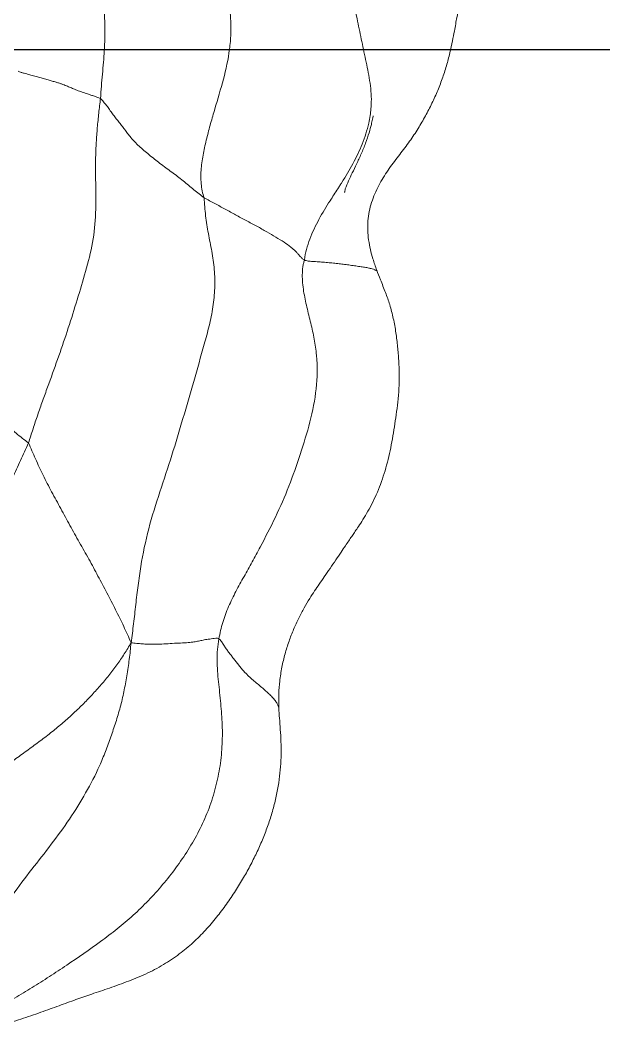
# Model space of a CAD drawing. Header units: inches. Extents: x 149964 to 151052, y -48230 to -47460.
# Drawn here: x 150254.52 to 150263.75, y -47645.17 to -47629.26 of the extents above; entities that cross this region are included whole.
import ezdxf

# ---------------------------------------------------------------- set-up
doc = ezdxf.new("R2010")
doc.units = ezdxf.units.IN
doc.header["$LTSCALE"] = 2
doc.header["$MEASUREMENT"] = 0
doc.linetypes.add('CENTER', pattern=[50.800000000000004, 31.75, -6.35, 6.35, -6.35])
doc.layers.add('DEFAULT_1', color=7, linetype='CENTER')
doc.layers.add('PRODUCT', color=1, linetype='CONTINUOUS', lineweight=15)

# ---------------------------------------------------------------- blocks, each defined once
blk = doc.blocks.new('20160720.142039')
at = {"layer": 'DEFAULT_1', "color": 2, "linetype": 'CENTER', "ltscale": 0.15}
blk.add_line((0, 0), (0, -27.59686150378548), dxfattribs=at)
at = {"layer": 'PRODUCT', "linetype": 'ByBlock'}
blk.add_line((10.33114261165611, -5.182803778938251), (10.33038292257697, -5.182837097134325), dxfattribs=at)
for points, start_tangent, end_tangent in [([(-4.762596741929883, -3.50738928719511), (-4.553591055533616, -3.493306795506214), (-4.365077714726795, -3.481502986061969), (-4.17540673611802, -3.468620683292102), (-3.98484950044076, -3.45291213728342), (-3.803880292311078, -3.430551891899086), (-3.620416375168134, -3.395316681933764), (-3.419171513203764, -3.338940247645951), (-3.188990120484959, -3.250908680493012), (-2.95543012622511, -3.135891364603594), (-2.72984493651893, -3.00167746419902), (-2.495743906940334, -2.850339605909539), (-2.258000393107068, -2.701371863076929), (-2.016232646565186, -2.568711408493982), (-1.771917336678598, -2.461419418177684), (-1.528127352212323, -2.385966837005981), (-1.287379046611022, -2.341948181099724), (-1.053137907932978, -2.326624319015536), (-0.8341418663039804, -2.337730088496755), (-0.6462562956730835, -2.365740443958202), (-0.506417244381737, -2.392885588291392), (-0.4044143248756882, -2.412928373174509), (-0.2916462791908998, -2.433851144698565), (-0.1385373310768045, -2.463076898697182), (0.04981352467439137, -2.504087618144695), (0.2531406797352247, -2.558045649668202), (0.4576086296292488, -2.624378407374024), (0.6619181785208639, -2.704073983324633), (0.8636278467311058, -2.796663966284541), (1.062531263654819, -2.900679023819976), (1.259644805832068, -3.016993634155369), (1.459741979138926, -3.152587994700298), (1.668178918247577, -3.309879035557969), (1.887997408222873, -3.472488049599633), (2.126821324811317, -3.618265576384147), (2.39341608871473, -3.729896026634378), (2.682493230357068, -3.787773002302856), (2.981390350934817, -3.776720738242147), (3.278000894730212, -3.709455955024168), (3.454697877139552, -3.64975728016725)], (0.9968916254994508, 0.07878506843979403), (0.9377946303224013, 0.3471904827878647)), ([(3.454713846469531, -3.649781388681731), (3.603575527988141, -3.59207483859791), (3.80674549122341, -3.512224612903083), (3.994369891646784, -3.447107280568162), (4.212199021683773, -3.390103235491551), (4.43684518939699, -3.349583906339831), (4.654751788097201, -3.322595407284098), (4.870717726647854, -3.30460723410215), (5.090375213883817, -3.296636001126899), (5.310460777807748, -3.30195556050603), (5.520722442830447, -3.319872033600404), (5.71909550493001, -3.344835526149836), (5.909971189801581, -3.373010873641761), (6.098554714611964, -3.404057195344649), (6.284274648001883, -3.440008872086764), (6.46565969925723, -3.482605988770956), (6.641498910117662, -3.532978783317958), (6.810684696480166, -3.59121376938856), (6.972682836290915, -3.657295018769219), (7.126622009760467, -3.730881141105783), (7.26866086924565, -3.80872740768973), (7.392842679080786, -3.884459936336498), (7.494239596126135, -3.951112853275845), (7.564172696263995, -3.998825087881414), (7.62749556923518, -4.042313823592849), (7.695173121785047, -4.088519093376817), (7.772883532132255, -4.141042016111896), (7.872404862981057, -4.207800627998949), (7.995503726269817, -4.290496003850421), (8.128538402728736, -4.381001507172186), (8.258299289649585, -4.471062843222171), (8.373882154235616, -4.551610567359603), (8.479701659583952, -4.623465895252593), (8.599387240596116, -4.700345981837017), (8.745061454828829, -4.786028232563694), (8.907097427669214, -4.871102961194993), (9.08268546211184, -4.951528688543476), (9.270570089283865, -5.024212444121076), (9.467745272355387, -5.085922098340234), (9.676003025699174, -5.135215902213531), (9.895269231899874, -5.169012243779434), (10.09078407179913, -5.183802518571611), (10.25986756529892, -5.185261859500315), (10.3311423327832, -5.182797777662927)], (0.9377085630375799, 0.3474228702978502), (0.9989224893086197, 0.04640970107068432)), ([(3.454709268931765, -3.64976833860419), (3.454786627553403, -3.649749272859481), (3.455348072689958, -3.649835813739628), (3.456314660375938, -3.651113423722563), (3.457134613388916, -3.653308403845585), (3.457587068667635, -3.656332336642663), (3.457373534940416, -3.660248905718618), (3.456195521226618, -3.66512179486017), (3.453836387314368, -3.671107210961054), (3.450406896183267, -3.678731455045636), (3.441107297810959, -3.701371724906494), (3.429829417174915, -3.737405515217688), (3.418073066597572, -3.788844997106935), (3.406859959271969, -3.856057520824834), (3.395332291460363, -3.935181892185938), (3.382660142960958, -4.021295486949384), (3.370004644733854, -4.109458507417003), (3.358691700210329, -4.196107431846031), (3.348715250001987, -4.283201017504325), (3.339772125036689, -4.373455987093621), (3.331702677387511, -4.467098644629004), (3.324430545675568, -4.562247307992948), (3.321125905174995, -4.608034475597378), (3.31806899321964, -4.651078768947627), (3.315066707582446, -4.690374722646084), (3.311073201446561, -4.725549304937886), (3.304829442291521, -4.756387592235114), (3.295076397509547, -4.782674661058991)], (0.9560295064729509, 0.2932704941740406), (-0.438508941711641, -0.8987268261484892)), ([(-4.261082157347118, -4.347875540508539), (-4.107127377763391, -4.420334835805988), (-3.950767055095639, -4.484534177732712), (-3.629174039291684, -4.584838772796502), (-3.295686480647419, -4.642137259637821), (-2.960467159893597, -4.649683140691195), (-2.634261624654755, -4.604945143357327), (-2.319367078773212, -4.522347326827003), (-2.014915822714102, -4.419351668926538), (-1.715828884538496, -4.308616489492124), (-1.112710474350024, -4.105395184829831), (-0.4866016412561294, -3.958561988860311), (-0.1678134560352191, -3.892146711412352), (0.1545923461671919, -3.824526883130602), (0.4816597932367586, -3.760950758340186), (0.8142664947954472, -3.734499874459289), (1.03150919629843, -3.753330961975735)], (0.8947757026991239, -0.4465158920568102), (0.9883433734139657, -0.1522411778353756)), ([(1.03150919629843, -3.753330961975735), (1.15059799773735, -3.775765675316507), (1.478238018986303, -3.877545946714235), (1.786077512282645, -4.023245370350196), (2.078838209417881, -4.196489868496428), (2.125903557986021, -4.226338177461002)], (0.9883433734123677, -0.1522411778457497), (0.8431695793466767, -0.5376477103683678)), ([(1.037703130103182, -3.703636846454174), (1.043587397172814, -3.705002548012999), (1.087141473282827, -3.714709874861001), (1.171363772911718, -3.734423041132686), (1.300564853212563, -3.769645317392133), (1.463291812018724, -3.824211587561877), (1.632790502335411, -3.893197164230514), (1.791746559058083, -3.966513660481723), (1.930093113274779, -4.03303807231714), (2.056985517556313, -4.091769066748384), (2.177552694134647, -4.142087629224989)], (0.9746082102400019, -0.2239170304661531), (0.9336790313851449, -0.3581109693261259)), ([(2.125903557986021, -4.226338177461002), (2.177563584904419, -4.259424920528545)], (0.8431695794340268, -0.5376477102313801), (0.841211281098172, -0.5407065567876649)), ([(2.177552694134647, -4.142087629224989), (2.233739534800407, -4.162142675326322)], (0.9336790313562389, -0.3581109694014908), (-0.3312708885921442, -0.94353569003582)), ([(2.177563584904419, -4.259424920528545), (2.365724140545353, -4.380270080873743), (2.65803775106906, -4.554814278628328), (2.966208614117932, -4.698201305145631), (3.295076397509547, -4.782674661058991)], (0.8412112814516045, -0.5407065562378076), (0.9912703523223019, -0.1318449415291293)), ([(3.295076397509547, -4.782674661058991), (3.347956836980302, -4.797553743985191), (3.404451640526531, -4.80780211401725), (3.525728412962053, -4.816040072211763), (3.65379486119491, -4.810655249035335), (3.783539131487487, -4.794914358011738), (3.910886884026695, -4.771922862579231), (4.035913833969971, -4.744141227027285), (4.283458242804045, -4.683404392199009), (4.533760780788725, -4.629612210745108), (4.78914023048128, -4.593731613116688), (5.312534790951759, -4.599132897041272), (5.832618083659327, -4.697093282928108), (6.340681809699163, -4.848873058144818), (6.84022435467341, -5.026629301173671), (7.324652145180153, -5.237864862836432), (7.794674281205516, -5.477299539619708), (8.026230812567519, -5.602412114254548), (8.256591115932679, -5.729389955042279), (8.487563634145772, -5.855567564816738), (8.725016977783525, -5.970473128792946), (8.973960091301706, -6.06226576725021), (9.2319030885119, -6.121434660322848)], (0.946846488467514, -0.3216857585855142), (0.9883348171181792, -0.1522967145803729)), ([(3.295076397509547, -4.782674661058991), (3.281277465226594, -4.805193354775838), (3.264893745217705, -4.824638137833972), (3.22909855042235, -4.857378809785587), (3.195140799274668, -4.886736724074581), (3.162457552214619, -4.91732941148075), (3.128855801769532, -4.952954442094779), (3.093635192664806, -4.995352058307617), (3.018010467319982, -5.101723013605806), (2.937413280218607, -5.229571858712006), (2.853200860699872, -5.373012174524774), (2.766632296465104, -5.526992825063644), (2.676697997259907, -5.696625240147114), (2.587887192494236, -5.860283812464331), (2.499382090842118, -6.022955557324167), (2.410220041900175, -6.188071182390559), (2.365664796001511, -6.270844011749432), (2.320932752627414, -6.352891897724476)], (-0.4432762163418683, -0.8963850712866861), (-0.4830756049620341, -0.875578642893124)), ([(10.33038404028048, -5.182859939523041), (10.29734866300714, -5.188261903182138), (10.24980206394685, -5.208650173794013), (10.19930449003004, -5.242246510089899), (10.14650812611217, -5.286656761119957), (10.09176861468586, -5.340531705885951), (10.03543594214716, -5.402411026501795), (9.978134012431838, -5.469345088284172), (9.86340062157251, -5.604308291192865), (9.752392934868112, -5.71953194757225), (9.698788328038063, -5.767391258232237), (9.646047551883385, -5.810960215210798), (9.54170086357044, -5.892816987863625), (9.48989388285554, -5.932064554901444), (9.43819956597872, -5.970751332468353), (9.386002791696228, -6.009084701247048), (9.330706243781606, -6.046089896612102), (9.301451858278597, -6.063859961665003), (9.273399647529004, -6.081796629536257), (9.24929994615377, -6.100716121974983), (9.239591765886871, -6.110799496600521), (9.2319030885119, -6.121434660322848)], (-0.9988051134737191, -0.04887069979805005), (-0.5162298015432069, -0.8564501106303049)), ([(10.33038346277317, -5.182848472584737), (10.3548152827716, -5.181595270594698), (10.51707427136716, -5.170562700899609), (10.69905099764583, -5.157528919153265), (10.89004782753182, -5.148707200583885), (11.08673359910608, -5.149706340045668), (11.2841683626757, -5.162035791188828), (11.48633418988902, -5.186140132223954), (11.69583780891844, -5.224118416066631), (11.90823772677686, -5.276631615437509), (12.11851941849454, -5.34210060226178), (12.32839411901659, -5.420111105573596), (12.53608922779677, -5.509218689301633), (12.74211036547786, -5.609311140986392), (12.94781229872024, -5.721263617997465), (13.1537882310804, -5.845992383568955), (13.36145451909397, -5.985390902766085), (13.56921465013875, -6.140199608176772), (13.77279802359408, -6.311332757519267), (13.96794221631717, -6.502861825239961), (14.14708895946387, -6.714154062283342), (14.31619267142378, -6.957184027924086), (14.46690967580071, -7.235479226015741), (14.59467531408882, -7.537059290516481), (14.70430248047342, -7.838997789134737), (14.7980998303974, -8.114023691690818), (14.88458492548671, -8.362667418579804), (14.98016880895011, -8.626271710898436), (15.08319672773359, -8.911664042163466), (15.19025783840334, -9.224122762534535), (15.29395314631984, -9.55079689212289), (15.39238919215859, -9.900066837733903), (15.45037579600466, -10.13572051261872)], (0.9988745288420223, 0.04743074562588771), (0.225354919667914, -0.974276736960022)), ([(2.320932752627414, -6.352891897724476), (2.213086143019609, -6.383902150810172), (2.099035124439979, -6.400622864639445), (1.981079100223724, -6.405169466801453), (1.861517473706044, -6.399657385067258), (1.623692867957288, -6.366170375738875), (1.388545738707762, -6.313342732501042), (1.155828996852506, -6.251890048610221), (0.9246981050819159, -6.185660728493531), (0.4622160537692253, -6.052518161930493), (-0.009144175564870238, -5.956185757560888), (-0.2478101965680253, -5.935721968897269), (-0.4847183072706684, -5.938856390552246), (-0.9414807662833482, -6.014695262354508), (-1.374574983667117, -6.144072638351645), (-1.801551301934524, -6.285245069331722), (-2.016433739278, -6.352987732847396), (-2.233685963699827, -6.416569295965019), (-2.454506300739013, -6.474180060700746), (-2.68048064125469, -6.522319316172798), (-2.912007997947512, -6.557881175533112), (-3.144352306379005, -6.581030059314799)], (-0.937067912993989, -0.3491471415278808), (-0.9971418694312615, -0.07555191742854157)), ([(9.292764296929818, -7.499582555574307), (8.994312389637344, -7.459447891676973), (8.694458976475289, -7.425048883626005), (8.394858674349962, -7.388978695125843), (8.096264808467822, -7.345805797427602), (7.505555633397307, -7.222174132526561), (6.928463160817046, -7.046429436908511), (6.35462490961072, -6.859889561288583), (5.776822336687474, -6.685241573337407), (5.197042238898575, -6.516926291289565), (4.616287483338965, -6.35293278330937), (4.324681755388156, -6.275864713890769), (4.030806388269411, -6.216243461320119), (3.73469529877184, -6.187577225260611), (3.442293190397322, -6.194451692739676), (3.15880378294969, -6.234629891048826), (2.880556073621847, -6.287506720938836), (2.60224859585287, -6.330675569653977), (2.320932752627414, -6.352891897724476)], (-0.9884258639603356, 0.1517046850109261), (-0.9995226336472082, -0.03089506153010204)), ([(9.2319030885119, -6.121434660322848), (9.22309029797907, -6.144708449326572), (9.221539690217469, -6.169355887534039), (9.22888041898841, -6.219624072822626), (9.23561657211394, -6.267070600493753), (9.240961465024156, -6.311033508500259), (9.24770419637207, -6.351863963143842), (9.255414981336799, -6.389458990044659), (9.270343717216747, -6.457699380713166), (9.283253779314691, -6.531775181800185), (9.292337752936874, -6.629204455013678), (9.29834411808406, -6.75551656310563), (9.305534242128488, -6.886382253236661), (9.312986414443003, -7.017909092159243), (9.31633974032593, -7.163204965247132), (9.315065859380411, -7.241568005243607), (9.310611030494329, -7.323798143290333), (9.302492055896437, -7.410001351170649), (9.292764296929818, -7.499582555574307)], (-0.5252161668270662, -0.8509688467291169), (-0.1036091662338429, -0.9946180878469524)), ([(9.2319030885119, -6.121434660322848), (9.398036055848934, -6.145126031107793), (9.566685925645288, -6.150751474415301), (9.906304509873735, -6.12886378839903), (10.24302980667562, -6.094195456389571), (10.58007154564257, -6.070392070323578), (10.92141980852466, -6.074507490135147), (11.263247322815, -6.11200691130216), (11.60000747465529, -6.184938931612123), (11.92709363953327, -6.293274423849653), (12.24057412770344, -6.435345207893988), (12.53827699879184, -6.605004615346843), (12.81898451320012, -6.795772084769851), (13.08353598447866, -7.004309971023758), (13.33257031432004, -7.228299627880915), (13.56386770753306, -7.466355489988928), (13.77602740071598, -7.716824921408261), (13.97378345727338, -7.976053921171115), (14.34552246142994, -8.50778021125734), (14.52363593477639, -8.777319573491695), (14.69578644254943, -9.049463946772448), (14.86004497445538, -9.325020736177976), (15.01441735855769, -9.604434814900742), (15.1578043239715, -9.887791127635865), (15.29275136694196, -10.17409743642202)], (0.9786597050706859, -0.2054876679291438), (0.4170136191668315, -0.9089002373359689)), ([(2.320932752627414, -6.352891897724476), (2.259866340697045, -6.433158157255093), (2.193606841639848, -6.514361570749315), (2.124281882832292, -6.598028580548998), (2.054339270165656, -6.683790446877538), (1.917810985178221, -6.861069926904747), (1.781114900571993, -7.046313121813), (1.643795560987201, -7.219066627352731), (1.510675506142434, -7.373254782010918), (1.443990849045804, -7.440765792918683), (1.377249140787171, -7.500604193592153), (1.31127344458946, -7.552830354361504), (1.247390236560022, -7.600644852129335), (1.186423506704159, -7.647490704657685), (1.126683886599494, -7.694640484551201), (1.06611262561637, -7.742426505756157), (1.003686803160235, -7.789590491796844), (0.939378178678453, -7.835257370490581), (0.8761014026822522, -7.881675476834062), (0.8169344890920911, -7.930501831848233), (0.76266601352836, -7.977904796040093)], (-0.5843132068040482, -0.8115282350937456), (-0.7533712697961769, -0.6575954150126778)), ([(9.292764296929818, -7.499582555574307), (9.164791496354155, -7.554996146573103), (9.036285046837293, -7.614594492595643), (8.906634058686905, -7.676971417145978), (8.775869063974824, -7.741568656994787), (8.511998715082882, -7.876461730309529), (8.247182459075702, -8.01710120660573), (7.982796509866603, -8.15971487738716), (7.718327351467451, -8.309604919326375), (7.454393492691452, -8.456851376147824), (7.191100140218623, -8.599960656261828), (6.927823985053692, -8.743339502085291), (6.667288115713745, -8.877283336987603), (6.412768002657685, -8.996477335203963), (6.287579244934022, -9.051878196303733), (6.162640738300979, -9.105199243123934)], (-0.9243580890271584, -0.3815260453102249), (-0.9224769271739033, -0.3860522229333657)), ([(14.51060198617051, -10.27789774723351), (14.31415928908973, -10.10734062382107), (14.10767279122956, -9.946064747629862), (13.89554961820249, -9.792683944404416), (13.68008534860564, -9.64530723378266), (13.25021300849039, -9.356644048726594), (12.84327188241878, -9.054299639676174), (12.45162559789605, -8.748700862801343), (12.05621494833031, -8.463540306140203), (11.64600248180795, -8.210750015372469), (11.21963445126312, -7.992234078461479), (10.99695707764477, -7.900287012307672), (10.76932530841441, -7.816807482580771), (10.53854404695448, -7.73850837394275), (10.30282126861857, -7.669001160400512), (10.05999709430034, -7.612127232547209), (9.810037158255, -7.565749058077927), (9.553696753719123, -7.527438328703283), (9.292764296929818, -7.499582555574307)], (-0.7343029936227263, 0.6788218570116187), (-0.9966789193829346, 0.08143176074275653)), ([(11.14213885387289, -9.350716966837354), (11.07335803238675, -9.254005021786725), (11.00389000235009, -9.15843470551772), (10.93468681978993, -9.06270705415227), (10.86538805323653, -8.967540375539102), (10.72453314071754, -8.78267070340371), (10.58011390073807, -8.60701961563609), (10.43292614968959, -8.439162388553086), (10.28263421438169, -8.279456637130352), (10.12793272119598, -8.128877104063577), (9.969602492201375, -7.985261884772626), (9.807441065990133, -7.848669949336909), (9.639740633108886, -7.721961736671801), (9.467594300222117, -7.605378292588284), (9.380493883712916, -7.551281990796269), (9.292764296929818, -7.499582555574307)], (-0.570493127083991, 0.8213023754683345), (-0.8667183745924016, 0.4987978138924681)), ([(0.76266601352836, -7.977904796040093), (0.5727102067030501, -7.964171217783587), (0.3839187101402786, -7.947515683685197), (0.01063678847276606, -7.918552864364756), (-0.3581300793157425, -7.909865755194915), (-0.7212166499521118, -7.928692813300586), (-1.077362218609778, -7.977733199593786), (-1.426681286364328, -8.047852485869953), (-1.77225585715496, -8.13147879185999), (-2.119749451958342, -8.21034130280168), (-2.469155566213885, -8.280334747789311), (-2.822524398972746, -8.338679133652477), (-2.999591499596136, -8.364388572095777), (-3.17491312258062, -8.389453926021815), (-3.349339514010353, -8.415673323754163), (-3.534924772044178, -8.445642196915287)], (-0.9983216413683329, 0.05791286882582912), (-0.9861910901868615, -0.1656113934367131)), ([(0.76266601352836, -7.977904796040093), (0.7443080441735219, -8.032803057838464), (0.7245687048998661, -8.087908651170437), (0.7059306384180672, -8.141397791339841), (0.688686207315186, -8.192527788509324), (0.6568709530984052, -8.286247840784199), (0.6264236614806578, -8.366342300992983), (0.5992882755817845, -8.431489995469747), (0.5722813041356858, -8.495971439304412), (0.5583582837425638, -8.529299108413397), (0.5440299283654895, -8.56614771552995), (0.5290991870569997, -8.60934489810461), (0.5130762914486695, -8.659649345616344), (0.4955645055742934, -8.71723024466337), (0.4768319407012314, -8.781967721035471), (0.4571730149327777, -8.853215731964156), (0.4363225298002362, -8.92851262268232), (0.4141483923885971, -9.005912970562349), (0.3916105495009106, -9.087351893693267), (0.3684445571852848, -9.175158789126726), (0.3547652026172727, -9.221494333920418), (0.3383963679953013, -9.26935962952848)], (-0.295340700169006, -0.9553919985135323), (-0.3483780957986136, -0.9373540965759588)), ([(6.162640738300979, -9.105199243123934), (5.942040938418359, -9.035309490311192), (5.722901421861025, -8.962225392489927), (5.505152687022928, -8.885568223748123), (5.287967878975905, -8.807043836583034), (4.852638881682651, -8.650768513558432), (4.415088535723044, -8.499994357254764), (3.973260841012234, -8.360360800274066), (3.528775195707567, -8.226468448956439), (3.078437086805934, -8.112889481977618), (2.616479297837941, -8.056354240841756), (2.150401424005395, -8.05197478505579), (1.684667137975339, -8.053600453822582), (1.452717234526062, -8.044487023398688), (1.221854057075689, -8.02769686593092), (0.9921793490066193, -8.004678796023654), (0.76266601352836, -7.977904796040093)], (-0.9551671951432245, 0.296066933854872), (-0.9927890510601928, 0.1198745181220845)), ([(6.162640738300979, -9.105199243123934), (6.00849137629848, -9.299337324060616), (5.860385460109683, -9.460533797529934), (5.72212815209059, -9.590893586013408), (5.589656648022356, -9.699164983489027), (5.460571070900187, -9.792900479900709), (5.334432230185485, -9.878803560422966), (5.207478945318144, -9.966756150308356), (5.084814448986435, -10.05294977855374), (4.961550527543295, -10.14776112404797), (4.897130211116746, -10.20337747503072), (4.830386712652398, -10.26552770315175), (4.760929786105407, -10.33431011377252), (4.686643727327464, -10.4098689177481), (4.607872010354185, -10.49348893197021), (4.570343885803595, -10.54006423979445), (4.536520281952107, -10.5909714923182)], (-0.5939782121130718, -0.8044811268979271), (-0.506336726497932, -0.8623358506981827)), ([(9.357943828246789, -10.80429541279591), (9.238468789524632, -10.70438920646848), (9.122231289278716, -10.60764641845162), (9.00356364552863, -10.51299383933656), (8.881678636709694, -10.42107798528014), (8.630027705716202, -10.24787379652116), (8.36990035919007, -10.08916106762626), (8.10089615668403, -9.948735726262385), (7.826206953672227, -9.820034405143815), (7.549443733500084, -9.698530756359105), (7.269723907520529, -9.585269076815166), (6.990686387318419, -9.47094426228432), (6.712361732934369, -9.354368527674524), (6.436436743126251, -9.232813958951738), (6.29930603216053, -9.169545707096404), (6.162640738300979, -9.105199243123934)], (-0.771135999753062, 0.6366704562682689), (-0.9037629637047911, 0.428033299447055))]:
    blk.add_spline(points, degree=3, dxfattribs=dict(at, start_tangent=start_tangent, end_tangent=end_tangent))

msp = doc.modelspace()

# ---------------------------------------------------------------- block references
at = {"layer": 'PRODUCT', "linetype": 'ByBlock', "rotation": -90.00000000000001}
msp.add_blockref('20160720.142039', (150263.7515426459, -47629.7232496791), dxfattribs=at)

doc.saveas('drawing.dxf')
